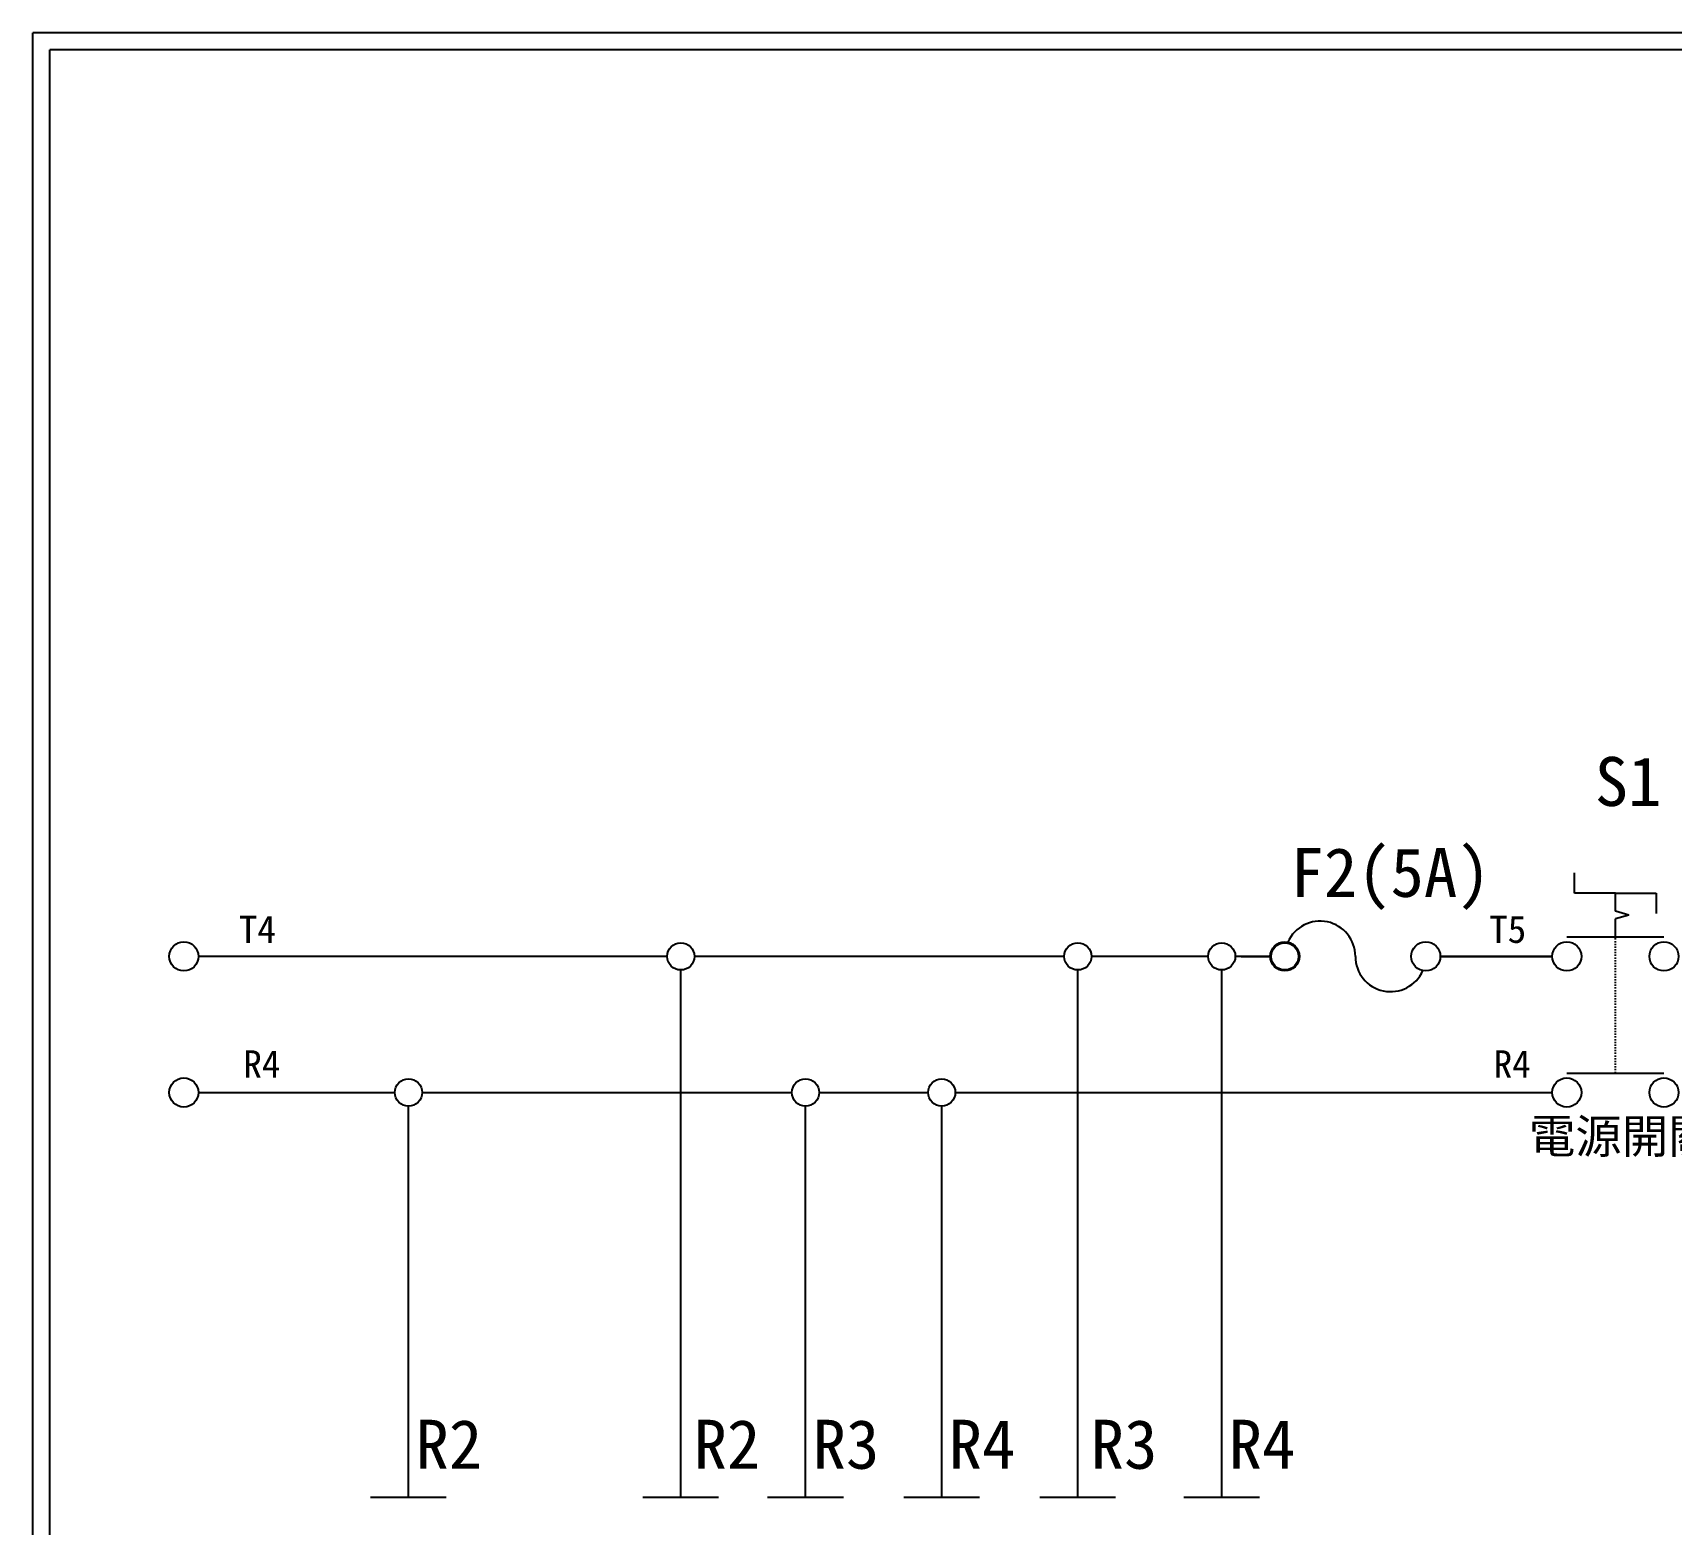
# Model space of a CAD drawing. Extents: x 10 to 297, y 3 to 207.
# Drawn here: x 10 to 130.4, y 97.4 to 207 of the extents above; entities that cross this region are included whole.
import ezdxf

# ---------------------------------------------------------------- set-up
doc = ezdxf.new("R2010")
doc.units = 0
doc.linetypes.add('DASHED', pattern=[0.2, 0.1, -0.1])
doc.layers.get('0').update_dxf_attribs({"linetype": 'CONTINUOUS'})
for name, color, linetype in [('7', 7, 'CONTINUOUS'), ('圖框層', 7, 'CONTINUOUS'), ('標尺寸層', 3, 'CONTINUOUS')]:
    doc.layers.add(name, color=color, linetype=linetype)
doc.styles.add('CNS', font='romanc.shx', dxfattribs={"bigfont": 'chineset.shx'})
doc.styles.add('STSL', font='kaiu.ttf')

# ---------------------------------------------------------------- blocks, each defined once
blk = doc.blocks.new('FUSE')
at = {"color": 7}
for p, q in [((0, 0), (2.14, 0)), ((14.64, 0), (16.78, 0))]:
    blk.add_line(p, q, dxfattribs=at)
for centre in [(3.21, 0), (13.56, 0)]:
    blk.add_circle(centre, 1.07)
for centre, start, end in [((5.8, 0), 0, 156.116), ((10.98, 0), 180, 336.116)]:
    blk.add_arc(centre, 2.59, start, end, dxfattribs=at)

msp = doc.modelspace()

# ---------------------------------------------------------------- linework, layer by layer
for p, q in [((123.26, 143.77), (123.26, 145.27)), ((126.26, 143.77), (123.26, 143.77)), ((126.26, 143.77), (129.26, 143.77)), ((129.26, 143.77), (129.26, 142.27)), ((127.26, 142.16), (126.26, 142.43)), ((127.26, 142.16), (126.26, 141.89)), ((56.6, 139.12), (22.17, 139.12)), ((85.77, 139.12), (58.6, 139.12)), ((96.34, 139.12), (87.77, 139.12)), ((100.91, 139.12), (98.34, 139.12)), ((103.06, 139.12), (102.98, 139.12)), ((113.41, 139.12), (121.62, 139.12)), ((121.62, 139.12), (113.41, 139.12)), ((115.55, 139.12), (121.62, 139.12)), ((57.6, 99.39), (57.6, 138.12)), ((86.77, 99.39), (86.77, 138.12)), ((97.34, 99.39), (97.34, 138.12)), ((37.6, 99.39), (37.6, 128.12)), ((66.77, 99.39), (66.77, 128.12)), ((76.77, 99.39), (76.77, 128.12))]:
    msp.add_line(p, q)
for centre, radius in [((21.1, 139.12), 1.07), ((57.6, 139.12), 1), ((86.77, 139.12), 1), ((97.34, 139.12), 1), ((21.1, 129.12), 1.07), ((37.6, 129.12), 1), ((66.77, 129.12), 1), ((76.77, 129.12), 1)]:
    msp.add_circle(centre, radius)
at = {"layer": '7'}
for p, q in [((126.26, 142.43), (126.26, 143.77)), ((126.26, 140.55), (126.26, 141.89)), ((122.69, 140.55), (129.83, 140.55)), ((122.69, 130.55), (129.83, 130.55))]:
    msp.add_line(p, q, dxfattribs=at)
at = {"layer": '7', "linetype": 'DASHED'}
msp.add_line((126.26, 130.55), (126.26, 140.55), dxfattribs=at)
at = {"layer": '7'}
for centre in [(122.69, 139.12), (129.83, 139.12), (122.69, 129.12), (129.83, 129.12)]:
    msp.add_circle(centre, 1.07, dxfattribs=at)
at = {"layer": '圖框層', "color": 7}
for p, q in [((297, 206.97), (10, 206.97)), ((10, 3), (10, 206.97)), ((295.75, 205.72), (11.25, 205.72)), ((11.25, 4.25), (11.25, 205.72))]:
    msp.add_line(p, q, dxfattribs=at)
at = {"layer": '標尺寸層', "color": 7}
for p, q in [((22.17, 129.12), (36.6, 129.12)), ((38.6, 129.12), (65.77, 129.12)), ((67.77, 129.12), (75.77, 129.12)), ((77.77, 129.12), (121.62, 129.12)), ((34.81, 99.39), (40.38, 99.39)), ((54.81, 99.39), (60.38, 99.39)), ((63.98, 99.39), (69.55, 99.39)), ((73.98, 99.39), (79.55, 99.39)), ((83.98, 99.39), (89.55, 99.39)), ((94.55, 99.39), (100.12, 99.39))]:
    msp.add_line(p, q, dxfattribs=at)
msp.add_circle((101.98, 139.12), 1, dxfattribs=at)

# ---------------------------------------------------------------- block references
at = {"color": 7}
msp.add_blockref('FUSE', (98.77, 139.12), dxfattribs=at)

# ---------------------------------------------------------------- texts
at = {"layer": '圖框層', "color": 4, "style": 'STSL'}
for s, height, p in [('S1', 3.6, (124.75, 150.17)), ('F2(5A)', 3.6, (102.4, 143.49)), ('T4', 2, (25.14, 140.11)), ('T5', 2, (116.99, 140.11)), ('R4', 2, (25.47, 130.22)), ('R4', 2, (117.32, 130.22)), ('R2', 3.6, (38.12, 101.48)), ('R2', 3.6, (58.55, 101.48)), ('R3', 3.6, (67.29, 101.48)), ('R4', 3.6, (77.29, 101.48)), ('R3', 3.6, (87.72, 101.48)), ('R4', 3.6, (97.86, 101.48))]:
    msp.add_text(s, height=height, dxfattribs=at).set_placement(p)
at = {"layer": '標尺寸層', "color": 7, "insert": (119.91, 127.16), "char_height": 2.5, "width": 14.0847, "attachment_point": 1, "style": 'CNS'}
msp.add_mtext('{\\fDFKai-SB|b0|i0|c136|p65;電源開關}', dxfattribs=at)

doc.saveas('drawing.dxf')
